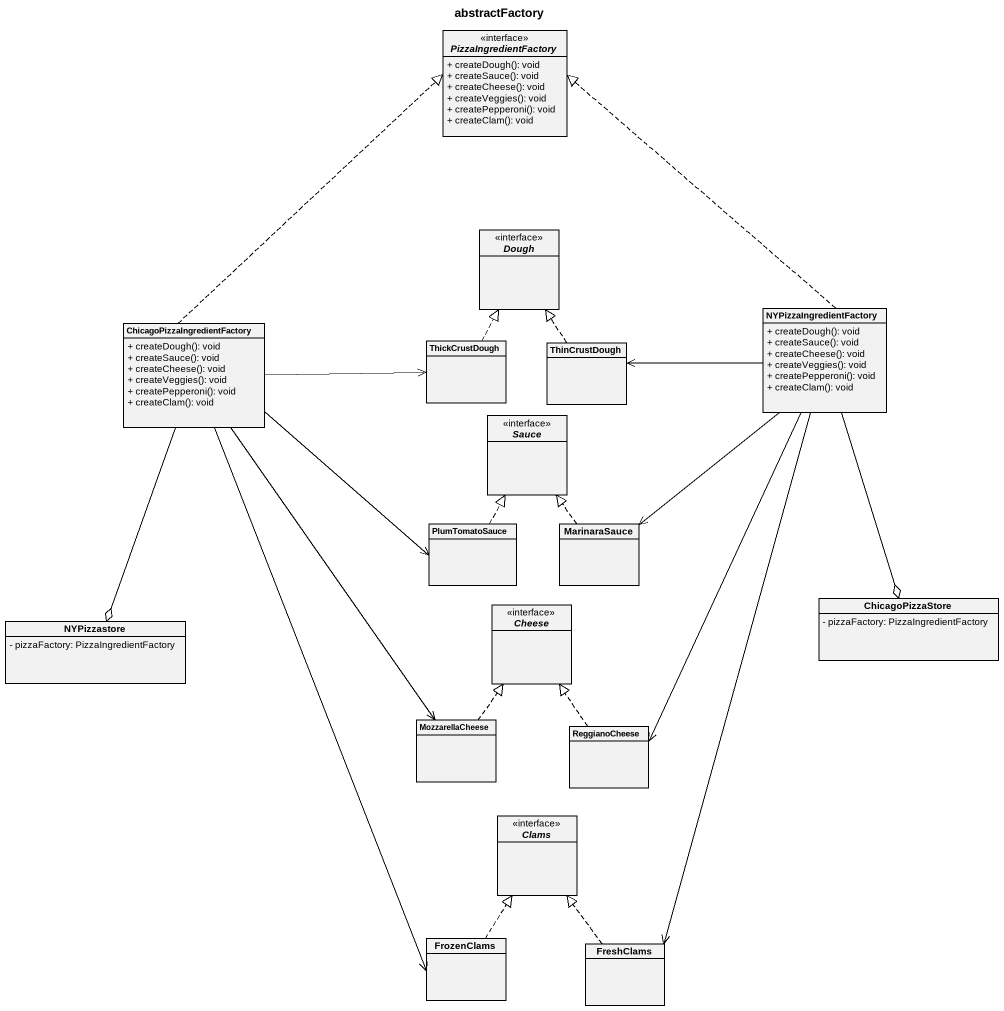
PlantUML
@startuml
title abstractFactory
hide circle
hide empty members
skinparam classAttributeIconSize 0
interface PizzaIngredientFactory <<interface>> {
  + createDough(): void
  + createSauce(): void
  + createCheese(): void
  + createVeggies(): void
  + createPepperoni(): void
  + createClam(): void
}
interface Dough <<interface>>
class "ChicagoPizzaIngredientFactory" as ChicagoPizzaIngredientFactor {
  + createDough(): void
  + createSauce(): void
  + createCheese(): void
  + createVeggies(): void
  + createPepperoni(): void
  + createClam(): void
}
class NYPizzaIngredientFactory {
  + createDough(): void
  + createSauce(): void
  + createCheese(): void
  + createVeggies(): void
  + createPepperoni(): void
  + createClam(): void
}
class ThickCrustDough
class ThinCrustDough
interface Sauce <<interface>>
class PlumTomatoSauce
class MarinaraSauce
interface Cheese <<interface>>
class ChicagoPizzaStore {
  - pizzaFactory: PizzaIngredientFactory
}
class NYPizzastore {
  - pizzaFactory: PizzaIngredientFactory
}
class MozzarellaCheese
class ReggianoCheese
interface Clams <<interface>>
class FrozenClams
class FreshClams
ChicagoPizzaIngredientFactor .up.|> PizzaIngredientFactory
ChicagoPizzaIngredientFactor -right-> ThickCrustDough
ChicagoPizzaIngredientFactor --> PlumTomatoSauce
ChicagoPizzaIngredientFactor --o NYPizzastore
ChicagoPizzaIngredientFactor --> MozzarellaCheese
ChicagoPizzaIngredientFactor --> FrozenClams
NYPizzaIngredientFactory .up.|> PizzaIngredientFactory
NYPizzaIngredientFactory -left-> ThinCrustDough
NYPizzaIngredientFactory --> MarinaraSauce
NYPizzaIngredientFactory --o ChicagoPizzaStore
NYPizzaIngredientFactory --> ReggianoCheese
NYPizzaIngredientFactory --> FreshClams
ThickCrustDough .up.|> Dough
ThinCrustDough .up.|> Dough
PlumTomatoSauce .up.|> Sauce
MarinaraSauce .up.|> Sauce
MozzarellaCheese .up.|> Cheese
ReggianoCheese .up.|> Cheese
FrozenClams .up.|> Clams
FreshClams .up.|> Clams
@enduml
